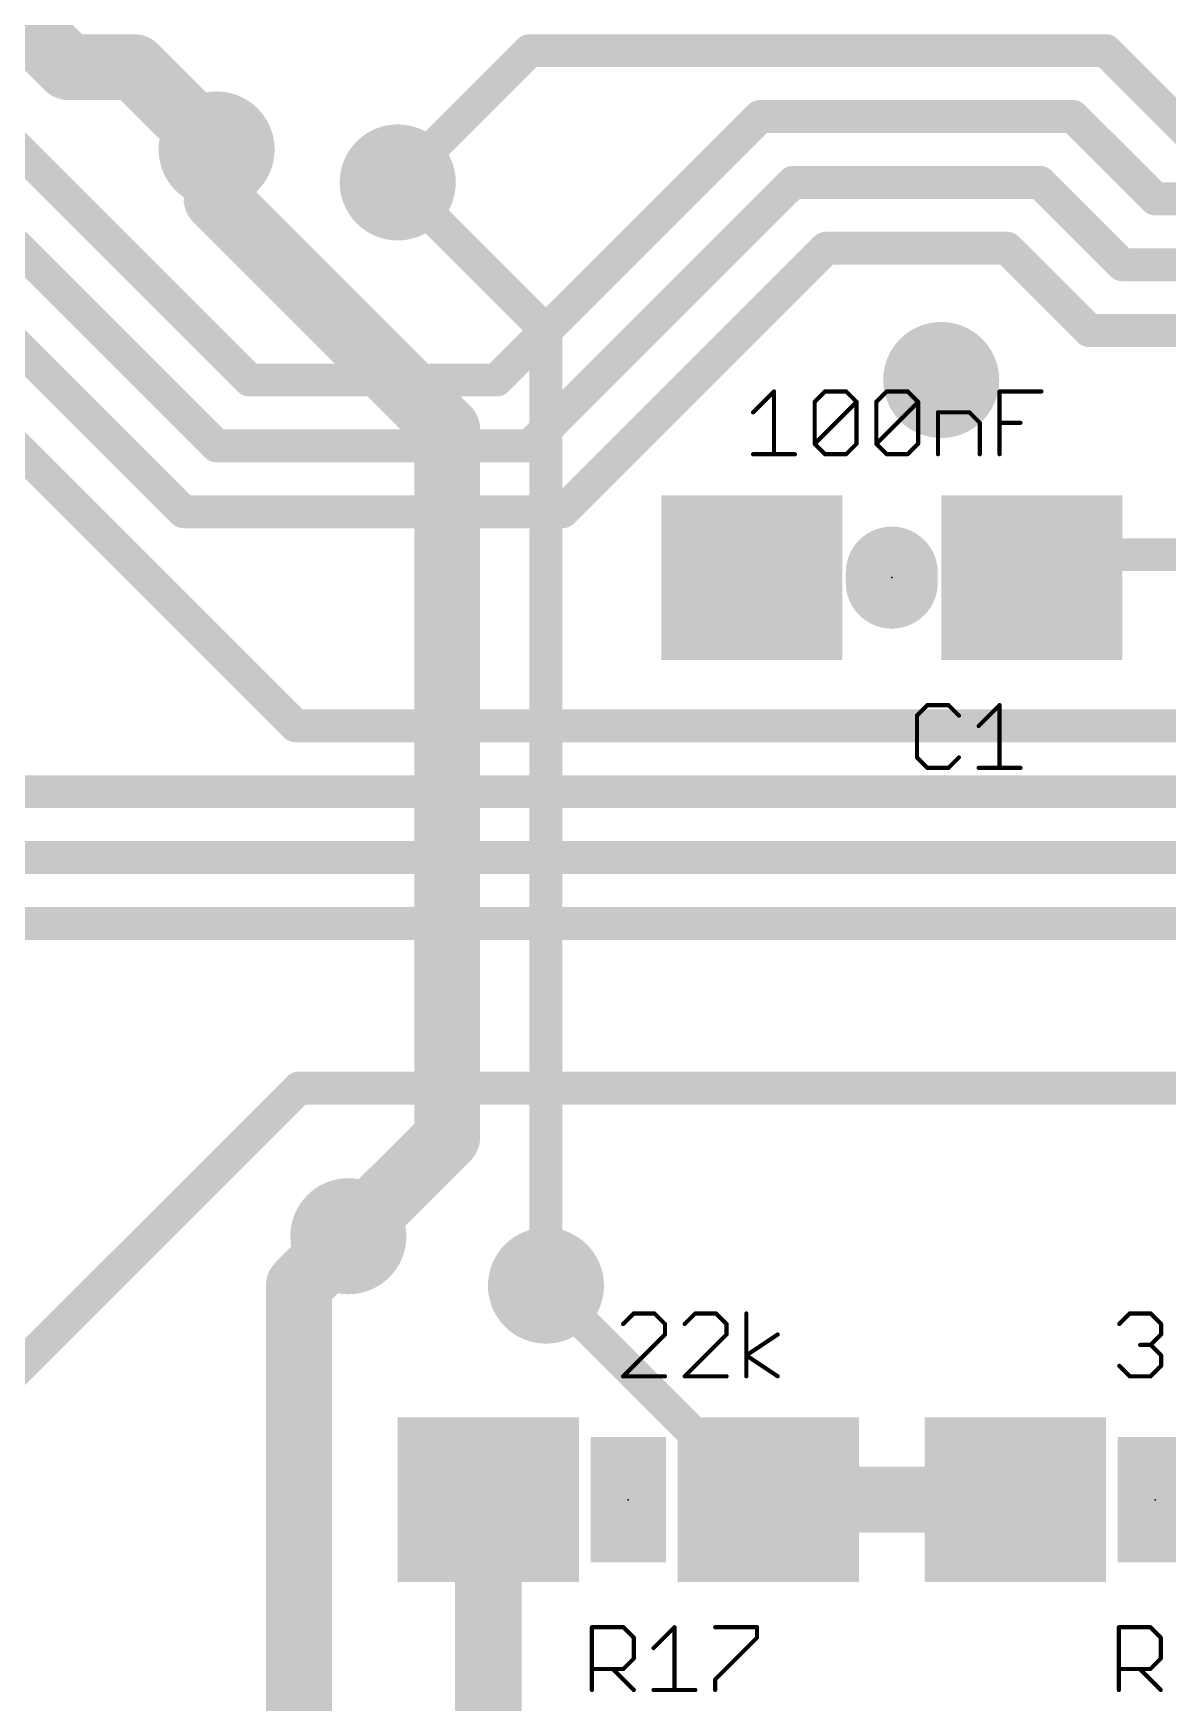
# Model space of a CAD drawing. Extents: x -0.4 to 70.1, y -0.1 to 70.1.
# Drawn here: x 5.99 to 12.88, y 39.97 to 50.11 of the extents above; entities that cross this region are included whole.
import ezdxf

# ---------------------------------------------------------------- set-up
doc = ezdxf.new("R2010")
doc.units = 0
for name, color, linetype in [('1', 22, 'CONTINUOUS'), ('16', 175, 'CONTINUOUS'), ('18', 82, 'CONTINUOUS'), ('21', 253, 'CONTINUOUS'), ('23', 7, 'CONTINUOUS'), ('25', 253, 'CONTINUOUS'), ('27', 253, 'CONTINUOUS')]:
    doc.layers.add(name, color=color, linetype=linetype)

# ---------------------------------------------------------------- blocks, each defined once
blk = doc.blocks.new('RECT')
blk.add_solid([(-0.5, -0.5), (0.5, -0.5), (-0.5, 0.5), (0.5, 0.5)])
blk = doc.blocks.new('ROUNDV')
at = {"const_width": 0.5}
blk.add_lwpolyline([(0, -0.25, 1), (0, 0.25, 1), (0, -0.25)], format="xyb", dxfattribs=at)

msp = doc.modelspace()

# ---------------------------------------------------------------- linework, layer by layer
at = {"layer": '1'}
for points, const_width in [([(6.2, 49.9), (4.7, 51.4)], 0.4), ([(7.58, 45.9), (2, 51.48)], 0.2), ([(4.2, 51.1), (7.3, 48)], 0.2), ([(7.1, 47.6), (3.8, 50.9)], 0.2), ([(6.9, 47.2), (3.4, 50.7)], 0.2), ([(6.6, 49.9), (6.2, 49.9)], 0.4), ([(7.1, 49.4), (6.6, 49.9)], 0.4), ([(9, 50), (8.2, 49.2)], 0.2), ([(12.5, 50), (9, 50)], 0.2), ([(13, 49.5), (12.5, 50)], 0.2), ([(8.8, 48), (10.4, 49.6)], 0.2), ([(10.4, 49.6), (12.3, 49.6)], 0.2), ([(12.3, 49.6), (12.8, 49.1)], 0.2), ([(10.6, 49.2), (9, 47.6)], 0.2), ([(12.1, 49.2), (10.6, 49.2)], 0.2), ([(12.6, 48.7), (12.1, 49.2)], 0.2), ([(12.8, 49.1), (13.9, 49.1)], 0.2), ([(10.8, 48.8), (9.2, 47.2)], 0.2), ([(11.9, 48.8), (10.8, 48.8)], 0.2), ([(12.4, 48.3), (11.9, 48.8)], 0.2), ([(13.7, 48.7), (12.6, 48.7)], 0.2), ([(13.5, 48.3), (12.4, 48.3)], 0.2), ([(7.3, 48), (8.8, 48)], 0.2), ([(11.5, 48), (11.5, 47.9)], 0.2), ([(9, 47.6), (7.1, 47.6)], 0.2), ([(9.2, 47.2), (6.9, 47.2)], 0.2), ([(12.4106, 46.9394), (12.05, 46.8)], 0.2), ([(14.8866, 46.9394), (12.4106, 46.9394)], 0.2), ([(13.2, 45.9), (7.58, 45.9)], 0.2), ([(13.4, 45.5), (5.44, 45.5)], 0.2), ([(13.7, 45.1), (3.3, 45.1)], 0.2), ([(16.6, 44.7), (2.8, 44.7)], 0.2), ([(7.6, 43.7), (5.2, 41.3)], 0.2), ([(13.2, 43.7), (7.6, 43.7)], 0.2), ([(7.6, 42.5), (7.9, 42.8)], 0.4), ([(7.6, 33.2), (7.6, 42.5)], 0.4), ([(10.4, 41.2), (9.1, 42.5)], 0.2), ([(8.75, 41.2), (8.75, 31.25)], 0.4064), ([(10.45, 41.2), (11.95, 41.2)], 0.4), ([(10.45, 41.2), (10.4, 41.2)], 0.2)]:
    msp.add_lwpolyline(points, dxfattribs=dict(at, const_width=const_width))
for points, const_width in [([(6.2, 50, 1), (6.2, 49.8)], 0.2), ([(6.6707, 49.9707, 1), (6.5293, 49.8293)], 0.2), ([(6.6, 49.8, 1), (6.6, 50)], 0.2), ([(9, 50.05, 1), (9, 49.95)], 0.1), ([(9.0354, 49.9646, 1), (8.9646, 50.0354)], 0.1), ([(12.5354, 50.0354, 1), (12.4646, 49.9646)], 0.1), ([(12.5, 49.95, 1), (12.5, 50.05)], 0.1), ([(6.1293, 49.8293, 1), (6.2707, 49.9707)], 0.2), ([(10.4, 49.65, 1), (10.4, 49.55)], 0.1), ([(10.4354, 49.5646, 1), (10.3646, 49.6354)], 0.1), ([(12.3354, 49.6354, 1), (12.2646, 49.5646)], 0.1), ([(12.3, 49.55, 1), (12.3, 49.65)], 0.1), ([(7.0293, 49.3293, 1), (7.1707, 49.4707)], 0.2), ([(8.1646, 49.2354, 1), (8.2354, 49.1646)], 0.1), ([(10.6, 49.25, 1), (10.6, 49.15)], 0.1), ([(10.6354, 49.1646, 1), (10.5646, 49.2354)], 0.1), ([(12.1354, 49.2354, 1), (12.0646, 49.1646)], 0.1), ([(12.1, 49.15, 1), (12.1, 49.25)], 0.1), ([(12.8, 49.15, 1), (12.8, 49.05)], 0.1), ([(12.7646, 49.0646, 1), (12.8354, 49.1354)], 0.1), ([(10.8, 48.85, 1), (10.8, 48.75)], 0.1), ([(10.8354, 48.7646, 1), (10.7646, 48.8354)], 0.1), ([(11.9354, 48.8354, 1), (11.8646, 48.7646)], 0.1), ([(11.9, 48.75, 1), (11.9, 48.85)], 0.1), ([(12.6, 48.75, 1), (12.6, 48.65)], 0.1), ([(12.5646, 48.6646, 1), (12.6354, 48.7354)], 0.1), ([(12.4, 48.35, 1), (12.4, 48.25)], 0.1), ([(12.3646, 48.2646, 1), (12.4354, 48.3354)], 0.1), ([(7.3, 48.05, 1), (7.3, 47.95)], 0.1), ([(7.2646, 47.9646, 1), (7.3354, 48.0354)], 0.1), ([(8.7646, 48.0354, 1), (8.8354, 47.9646)], 0.1), ([(8.8, 47.95, 1), (8.8, 48.05)], 0.1), ([(11.55, 48, 1), (11.45, 48)], 0.1), ([(11.45, 47.9, 1), (11.55, 47.9)], 0.1), ([(7.1, 47.65, 1), (7.1, 47.55)], 0.1), ([(7.0646, 47.5646, 1), (7.1354, 47.6354)], 0.1), ([(8.9646, 47.6354, 1), (9.0354, 47.5646)], 0.1), ([(9, 47.55, 1), (9, 47.65)], 0.1), ([(6.9, 47.25, 1), (6.9, 47.15)], 0.1), ([(6.8646, 47.1646, 1), (6.9354, 47.2354)], 0.1), ([(9.1646, 47.2354, 1), (9.2354, 47.1646)], 0.1), ([(9.2, 47.15, 1), (9.2, 47.25)], 0.1), ([(12.4106, 46.9894, 1), (12.4106, 46.8894)], 0.1), ([(12.4286, 46.8928, 1), (12.3926, 46.986)], 0.1), ([(12.032, 46.8466, 1), (12.068, 46.7534)], 0.1), ([(7.58, 45.95, 1), (7.58, 45.85)], 0.1), ([(7.5446, 45.8646, 1), (7.6154, 45.9354)], 0.1), ([(7.6, 43.75, 1), (7.6, 43.65)], 0.1), ([(7.6354, 43.6646, 1), (7.5646, 43.7354)], 0.1), ([(7.9707, 42.7293, 1), (7.8293, 42.8707)], 0.2), ([(7.7, 42.5, 1), (7.5, 42.5)], 0.2), ([(7.5293, 42.5707, 1), (7.6707, 42.4293)], 0.2), ([(9.1354, 42.5354, 1), (9.0646, 42.4646)], 0.1), ([(8.8516, 41.2, 1), (8.6484, 41.2)], 0.2032), ([(10.45, 41.3, 1), (10.45, 41.1)], 0.2), ([(11.95, 41.1, 1), (11.95, 41.3)], 0.2), ([(10.4, 41.25, 1), (10.4, 41.15)], 0.1), ([(10.3646, 41.1646, 1), (10.4354, 41.2354)], 0.1), ([(10.45, 41.15, 1), (10.45, 41.25)], 0.1)]:
    msp.add_lwpolyline(points, format="xyb", dxfattribs=dict(at, const_width=const_width))
at = {"layer": '16'}
for points, const_width in [([(7.1, 49.1), (7.1, 49.4)], 0.4), ([(8.5, 47.7), (7.1, 49.1)], 0.4), ([(9.1, 48.3), (8.2, 49.2)], 0.2), ([(9.1, 42.5), (9.1, 48.3)], 0.2), ([(8.5, 43.4), (8.5, 47.7)], 0.4), ([(7.9, 42.8), (8.5, 43.4)], 0.4)]:
    msp.add_lwpolyline(points, dxfattribs=dict(at, const_width=const_width))
for points, const_width in [([(7.2, 49.4, 1), (7, 49.4)], 0.2), ([(7.1707, 49.1707, 1), (7.0293, 49.0293)], 0.2), ([(8.2354, 49.2354, 1), (8.1646, 49.1646)], 0.1), ([(7, 49.1, 1), (7.2, 49.1)], 0.2), ([(9.15, 48.3, 1), (9.05, 48.3)], 0.1), ([(9.0646, 48.2646, 1), (9.1354, 48.3354)], 0.1), ([(8.6, 47.7, 1), (8.4, 47.7)], 0.2), ([(8.4293, 47.6293, 1), (8.5707, 47.7707)], 0.2), ([(8.5707, 43.3293, 1), (8.4293, 43.4707)], 0.2), ([(8.4, 43.4, 1), (8.6, 43.4)], 0.2), ([(7.8293, 42.8707, 1), (7.9707, 42.7293)], 0.2), ([(9.05, 42.5, 1), (9.15, 42.5)], 0.1)]:
    msp.add_lwpolyline(points, format="xyb", dxfattribs=dict(at, const_width=const_width))
at = {"layer": '21', "const_width": 0.5588}
msp.add_lwpolyline([(11.2, 46.7695), (11.2, 46.8305)], dxfattribs=at)
at = {"layer": '21', "const_width": 0.2794}
for points in [[(11.3397, 46.8305, 1), (11.0603, 46.8305)], [(11.0603, 46.7695, 1), (11.3397, 46.7695)]]:
    msp.add_lwpolyline(points, format="xyb", dxfattribs=at)
at = {"layer": '23'}
for p in [(11.2, 46.8), (9.6, 41.2), (12.8, 41.2)]:
    msp.add_point(p, dxfattribs=at)
at = {"layer": '25', "const_width": 0.0254}
for points in [[(11.4168, 46.0256), (11.3533, 45.9621)], [(11.5439, 46.0256), (11.4168, 46.0256)], [(11.6075, 45.9621), (11.5439, 46.0256)], [(11.7275, 45.8985), (11.8546, 46.0256)], [(11.8546, 46.0256), (11.8546, 45.6443)], [(11.3533, 45.9621), (11.3533, 45.7079)], [(11.3533, 45.7079), (11.4168, 45.6443)], [(11.5439, 45.6443), (11.6075, 45.7079)], [(11.4168, 45.6443), (11.5439, 45.6443)], [(11.7275, 45.6443), (11.9817, 45.6443)], [(9.3791, 40.0443), (9.3791, 40.4256)], [(9.3791, 40.4256), (9.5697, 40.4256)], [(9.5697, 40.4256), (9.6333, 40.3621)], [(9.6333, 40.3621), (9.6333, 40.235)], [(9.7533, 40.2985), (9.8804, 40.4256)], [(9.8804, 40.4256), (9.8804, 40.0443)], [(10.1275, 40.4256), (10.3817, 40.4256)], [(10.3817, 40.3621), (10.1275, 40.1079)], [(10.3817, 40.4256), (10.3817, 40.3621)], [(12.5791, 40.0443), (12.5791, 40.4256)], [(12.5791, 40.4256), (12.7697, 40.4256)], [(12.7697, 40.4256), (12.8333, 40.3621)], [(12.8333, 40.3621), (12.8333, 40.235)], [(9.6333, 40.235), (9.5697, 40.1714)], [(12.8333, 40.235), (12.7697, 40.1714)], [(9.5697, 40.1714), (9.3791, 40.1714)], [(9.5062, 40.1714), (9.6333, 40.0443)], [(12.7697, 40.1714), (12.5791, 40.1714)], [(12.7062, 40.1714), (12.8333, 40.0443)], [(9.7533, 40.0443), (10.0075, 40.0443)], [(10.1275, 40.1079), (10.1275, 40.0443)]]:
    msp.add_lwpolyline(points, dxfattribs=at)
at = {"layer": '25', "const_width": 0.0127}
for points in [[(11.4168, 46.032, 1), (11.4168, 46.0193)], [(11.4213, 46.0211, 1), (11.4123, 46.0301)], [(11.5484, 46.0301, 1), (11.5395, 46.0211)], [(11.5439, 46.0193, 1), (11.5439, 46.032)], [(11.8609, 46.0256, 1), (11.8482, 46.0256)], [(11.8591, 46.0211, 1), (11.8501, 46.0301)], [(11.3596, 45.9621, 1), (11.3469, 45.9621)], [(11.3488, 45.9666, 1), (11.3578, 45.9576)], [(11.603, 45.9576, 1), (11.612, 45.9666)], [(11.723, 45.903, 1), (11.732, 45.894)], [(11.3578, 45.7123, 1), (11.3488, 45.7034)], [(11.612, 45.7034, 1), (11.603, 45.7123)], [(11.3469, 45.7079, 1), (11.3596, 45.7079)], [(11.4168, 45.6506, 1), (11.4168, 45.638)], [(11.4123, 45.6398, 1), (11.4213, 45.6488)], [(11.5395, 45.6488, 1), (11.5484, 45.6398)], [(11.5439, 45.638, 1), (11.5439, 45.6506)], [(11.7275, 45.6506, 1), (11.7275, 45.638)], [(11.8482, 45.6443, 1), (11.8609, 45.6443)], [(11.9817, 45.638, 1), (11.9817, 45.6506)], [(9.3854, 40.4256, 1), (9.3727, 40.4256)], [(9.3791, 40.432, 1), (9.3791, 40.4193)], [(9.5742, 40.4301, 1), (9.5653, 40.4211)], [(9.5697, 40.4193, 1), (9.5697, 40.432)], [(9.6396, 40.3621, 1), (9.6269, 40.3621)], [(9.6288, 40.3576, 1), (9.6378, 40.3666)], [(9.8867, 40.4256, 1), (9.874, 40.4256)], [(9.8849, 40.4211, 1), (9.8759, 40.4301)], [(10.1275, 40.432, 1), (10.1275, 40.4193)], [(10.3881, 40.4256, 1), (10.3754, 40.4256)], [(10.3754, 40.3621, 1), (10.3881, 40.3621)], [(10.3862, 40.3576, 1), (10.3772, 40.3666)], [(10.3817, 40.4193, 1), (10.3817, 40.432)], [(12.5854, 40.4256, 1), (12.5727, 40.4256)], [(12.5791, 40.432, 1), (12.5791, 40.4193)], [(12.7742, 40.4301, 1), (12.7653, 40.4211)], [(12.7697, 40.4193, 1), (12.7697, 40.432)], [(12.8396, 40.3621, 1), (12.8269, 40.3621)], [(12.8288, 40.3576, 1), (12.8378, 40.3666)], [(9.6378, 40.2305, 1), (9.6288, 40.2395)], [(9.7488, 40.303, 1), (9.7578, 40.294)], [(12.8378, 40.2305, 1), (12.8288, 40.2395)], [(9.3791, 40.1778, 1), (9.3791, 40.1651)], [(9.5107, 40.1759, 1), (9.5017, 40.1669)], [(9.5653, 40.1759, 1), (9.5742, 40.1669)], [(9.5697, 40.1651, 1), (9.5697, 40.1778)], [(9.6269, 40.235, 1), (9.6396, 40.235)], [(12.5791, 40.1778, 1), (12.5791, 40.1651)], [(12.7107, 40.1759, 1), (12.7017, 40.1669)], [(12.7653, 40.1759, 1), (12.7742, 40.1669)], [(12.7697, 40.1651, 1), (12.7697, 40.1778)], [(12.8269, 40.235, 1), (12.8396, 40.235)], [(9.3727, 40.0443, 1), (9.3854, 40.0443)], [(9.6288, 40.0398, 1), (9.6378, 40.0488)], [(9.7533, 40.0506, 1), (9.7533, 40.038)], [(9.874, 40.0443, 1), (9.8867, 40.0443)], [(10.0075, 40.038, 1), (10.0075, 40.0506)], [(10.1338, 40.1079, 1), (10.1211, 40.1079)], [(10.1211, 40.0443, 1), (10.1338, 40.0443)], [(10.123, 40.1123, 1), (10.132, 40.1034)], [(12.5727, 40.0443, 1), (12.5854, 40.0443)], [(12.8288, 40.0398, 1), (12.8378, 40.0488)]]:
    msp.add_lwpolyline(points, format="xyb", dxfattribs=at)
at = {"layer": '27', "const_width": 0.0254}
for points in [[(10.3577, 47.8035), (10.4848, 47.9306)], [(10.4848, 47.9306), (10.4848, 47.5493)], [(10.7319, 47.8671), (10.7954, 47.9306)], [(10.7319, 47.6129), (10.7319, 47.8671)], [(10.7319, 47.6129), (10.9861, 47.8671)], [(10.7954, 47.9306), (10.9225, 47.9306)], [(10.9225, 47.9306), (10.9861, 47.8671)], [(10.9861, 47.8671), (10.9861, 47.6129)], [(11.1061, 47.8671), (11.1696, 47.9306)], [(11.1061, 47.6129), (11.1061, 47.8671)], [(11.1061, 47.6129), (11.3603, 47.8671)], [(11.1696, 47.9306), (11.2967, 47.9306)], [(11.2967, 47.9306), (11.3603, 47.8671)], [(11.3603, 47.8671), (11.3603, 47.6129)], [(11.8545, 47.5493), (11.8545, 47.9306)], [(11.8545, 47.9306), (12.1087, 47.9306)], [(11.4803, 47.5493), (11.4803, 47.8035)], [(11.4803, 47.8035), (11.6709, 47.8035)], [(11.6709, 47.8035), (11.7345, 47.74)], [(11.7345, 47.74), (11.7345, 47.5493)], [(11.8545, 47.74), (11.9816, 47.74)], [(10.3577, 47.5493), (10.6119, 47.5493)], [(10.7954, 47.5493), (10.7319, 47.6129)], [(10.9225, 47.5493), (10.7954, 47.5493)], [(10.9861, 47.6129), (10.9225, 47.5493)], [(11.1696, 47.5493), (11.1061, 47.6129)], [(11.2967, 47.5493), (11.1696, 47.5493)], [(11.3603, 47.6129), (11.2967, 47.5493)], [(9.632, 42.3306), (9.5684, 42.2671)], [(9.7591, 42.3306), (9.632, 42.3306)], [(9.8227, 42.2671), (9.7591, 42.3306)], [(9.8227, 42.2035), (9.8227, 42.2671)], [(10.0062, 42.3306), (9.9427, 42.2671)], [(10.1333, 42.3306), (10.0062, 42.3306)], [(10.1969, 42.2671), (10.1333, 42.3306)], [(10.1969, 42.2035), (10.1969, 42.2671)], [(10.3169, 41.9493), (10.3169, 42.3306)], [(12.5813, 42.2671), (12.6449, 42.3306)], [(12.6449, 42.3306), (12.772, 42.3306)], [(12.772, 42.3306), (12.8356, 42.2671)], [(12.8356, 42.2671), (12.8356, 42.2035)], [(9.5684, 41.9493), (9.8227, 42.2035)], [(9.9427, 41.9493), (10.1969, 42.2035)], [(10.3169, 42.0764), (10.5075, 42.2035)], [(12.8356, 42.2035), (12.772, 42.14)], [(10.5075, 41.9493), (10.3169, 42.0764)], [(12.772, 42.14), (12.7084, 42.14)], [(12.772, 42.14), (12.8356, 42.0764)], [(12.8356, 42.0764), (12.8356, 42.0129)], [(12.6449, 41.9493), (12.5813, 42.0129)], [(12.8356, 42.0129), (12.772, 41.9493)], [(9.8227, 41.9493), (9.5684, 41.9493)], [(10.1969, 41.9493), (9.9427, 41.9493)], [(12.772, 41.9493), (12.6449, 41.9493)]]:
    msp.add_lwpolyline(points, dxfattribs=at)
at = {"layer": '27', "const_width": 0.0127}
for points in [[(10.4911, 47.9306, 1), (10.4784, 47.9306)], [(10.4893, 47.9261, 1), (10.4803, 47.9351)], [(10.7382, 47.8671, 1), (10.7255, 47.8671)], [(10.7274, 47.8716, 1), (10.7364, 47.8626)], [(10.7954, 47.937, 1), (10.7954, 47.9243)], [(10.7999, 47.9261, 1), (10.7909, 47.9351)], [(10.927, 47.9351, 1), (10.918, 47.9261)], [(10.9225, 47.9243, 1), (10.9225, 47.937)], [(10.9924, 47.8671, 1), (10.9797, 47.8671)], [(10.9906, 47.8626, 1), (10.9816, 47.8716)], [(10.9816, 47.8626, 1), (10.9906, 47.8716)], [(11.1124, 47.8671, 1), (11.0997, 47.8671)], [(11.1016, 47.8716, 1), (11.1106, 47.8626)], [(11.1696, 47.937, 1), (11.1696, 47.9243)], [(11.1741, 47.9261, 1), (11.1651, 47.9351)], [(11.3012, 47.9351, 1), (11.2922, 47.9261)], [(11.2967, 47.9243, 1), (11.2967, 47.937)], [(11.3666, 47.8671, 1), (11.3539, 47.8671)], [(11.3648, 47.8626, 1), (11.3558, 47.8716)], [(11.3558, 47.8626, 1), (11.3648, 47.8716)], [(11.8608, 47.9306, 1), (11.8481, 47.9306)], [(11.8545, 47.937, 1), (11.8545, 47.9243)], [(12.1087, 47.9243, 1), (12.1087, 47.937)], [(10.3532, 47.808, 1), (10.3622, 47.799)], [(11.4866, 47.8035, 1), (11.4739, 47.8035)], [(11.4803, 47.8099, 1), (11.4803, 47.7972)], [(11.6754, 47.808, 1), (11.6665, 47.799)], [(11.6709, 47.7972, 1), (11.6709, 47.8099)], [(11.7408, 47.74, 1), (11.7281, 47.74)], [(11.73, 47.7355, 1), (11.739, 47.7445)], [(11.8545, 47.7463, 1), (11.8545, 47.7336)], [(11.9816, 47.7336, 1), (11.9816, 47.7463)], [(10.3577, 47.5556, 1), (10.3577, 47.543)], [(10.4784, 47.5493, 1), (10.4911, 47.5493)], [(10.6119, 47.543, 1), (10.6119, 47.5556)], [(10.7364, 47.6173, 1), (10.7274, 47.6084)], [(10.7274, 47.6173, 1), (10.7364, 47.6084)], [(10.7255, 47.6129, 1), (10.7382, 47.6129)], [(10.7954, 47.5556, 1), (10.7954, 47.543)], [(10.7909, 47.5448, 1), (10.7999, 47.5538)], [(10.918, 47.5538, 1), (10.927, 47.5448)], [(10.9225, 47.543, 1), (10.9225, 47.5556)], [(10.9797, 47.6129, 1), (10.9924, 47.6129)], [(10.9906, 47.6084, 1), (10.9816, 47.6173)], [(11.1106, 47.6173, 1), (11.1016, 47.6084)], [(11.1016, 47.6173, 1), (11.1106, 47.6084)], [(11.0997, 47.6129, 1), (11.1124, 47.6129)], [(11.1696, 47.5556, 1), (11.1696, 47.543)], [(11.1651, 47.5448, 1), (11.1741, 47.5538)], [(11.2922, 47.5538, 1), (11.3012, 47.5448)], [(11.2967, 47.543, 1), (11.2967, 47.5556)], [(11.3539, 47.6129, 1), (11.3666, 47.6129)], [(11.3648, 47.6084, 1), (11.3558, 47.6173)], [(11.4739, 47.5493, 1), (11.4866, 47.5493)], [(11.7281, 47.5493, 1), (11.7408, 47.5493)], [(11.8481, 47.5493, 1), (11.8608, 47.5493)], [(9.564, 42.2716, 1), (9.5729, 42.2626)], [(9.632, 42.337, 1), (9.632, 42.3243)], [(9.6365, 42.3261, 1), (9.6275, 42.3351)], [(9.7636, 42.3351, 1), (9.7546, 42.3261)], [(9.7591, 42.3243, 1), (9.7591, 42.337)], [(9.829, 42.2671, 1), (9.8163, 42.2671)], [(9.8182, 42.2626, 1), (9.8272, 42.2716)], [(9.9382, 42.2716, 1), (9.9471, 42.2626)], [(10.0062, 42.337, 1), (10.0062, 42.3243)], [(10.0107, 42.3261, 1), (10.0017, 42.3351)], [(10.1378, 42.3351, 1), (10.1288, 42.3261)], [(10.1333, 42.3243, 1), (10.1333, 42.337)], [(10.2032, 42.2671, 1), (10.1905, 42.2671)], [(10.1924, 42.2626, 1), (10.2014, 42.2716)], [(10.3232, 42.3306, 1), (10.3105, 42.3306)], [(12.5769, 42.2716, 1), (12.5858, 42.2626)], [(12.6449, 42.337, 1), (12.6449, 42.3243)], [(12.6494, 42.3261, 1), (12.6404, 42.3351)], [(12.7765, 42.3351, 1), (12.7675, 42.3261)], [(12.772, 42.3243, 1), (12.772, 42.337)], [(12.8419, 42.2671, 1), (12.8292, 42.2671)], [(12.8311, 42.2626, 1), (12.84, 42.2716)], [(9.8163, 42.2035, 1), (9.829, 42.2035)], [(9.8272, 42.199, 1), (9.8182, 42.208)], [(10.1905, 42.2035, 1), (10.2032, 42.2035)], [(10.2014, 42.199, 1), (10.1924, 42.208)], [(10.511, 42.1982, 1), (10.504, 42.2088)], [(12.8292, 42.2035, 1), (12.8419, 42.2035)], [(12.84, 42.199, 1), (12.8311, 42.208)], [(10.3204, 42.0817, 1), (10.3133, 42.0711)], [(10.3133, 42.0817, 1), (10.3204, 42.0711)], [(12.7084, 42.1463, 1), (12.7084, 42.1336)], [(12.7765, 42.1445, 1), (12.7675, 42.1355)], [(12.7675, 42.1445, 1), (12.7765, 42.1355)], [(12.772, 42.1336, 1), (12.772, 42.1463)], [(12.8419, 42.0764, 1), (12.8292, 42.0764)], [(12.8311, 42.0719, 1), (12.84, 42.0809)], [(12.5858, 42.0173, 1), (12.5769, 42.0084)], [(12.8292, 42.0129, 1), (12.8419, 42.0129)], [(12.84, 42.0084, 1), (12.8311, 42.0173)], [(9.5684, 41.9556, 1), (9.5684, 41.943)], [(9.564, 41.9538, 1), (9.5729, 41.9448)], [(9.8227, 41.943, 1), (9.8227, 41.9556)], [(9.9382, 41.9538, 1), (9.9471, 41.9448)], [(9.9427, 41.9556, 1), (9.9427, 41.943)], [(10.1969, 41.943, 1), (10.1969, 41.9556)], [(10.3105, 41.9493, 1), (10.3232, 41.9493)], [(10.504, 41.944, 1), (10.511, 41.9546)], [(12.6449, 41.9556, 1), (12.6449, 41.943)], [(12.6404, 41.9448, 1), (12.6494, 41.9538)], [(12.7675, 41.9538, 1), (12.7765, 41.9448)], [(12.772, 41.943, 1), (12.772, 41.9556)]]:
    msp.add_lwpolyline(points, format="xyb", dxfattribs=at)

# ---------------------------------------------------------------- block references
at = {"layer": '1', "xscale": 1.1, "rotation": 180}
for p in [(10.35, 46.8), (12.05, 46.8), (8.75, 41.2), (10.45, 41.2), (11.95, 41.2)]:
    msp.add_blockref('RECT', p, dxfattribs=at)
at = {"layer": '18', "xscale": 0.7048, "yscale": 0.7048}
for p in [(7.1, 49.4), (7.1, 49.4), (8.2, 49.2), (8.2, 49.2), (11.5, 48), (11.5, 48), (7.9, 42.8), (7.9, 42.8), (9.1, 42.5), (9.1, 42.5)]:
    msp.add_blockref('ROUNDV', p, dxfattribs=at)
at = {"layer": '21', "xscale": 0.4572, "yscale": 0.762, "rotation": 180}
for p in [(9.6, 41.2), (12.8, 41.2)]:
    msp.add_blockref('RECT', p, dxfattribs=at)

doc.saveas('drawing.dxf')
